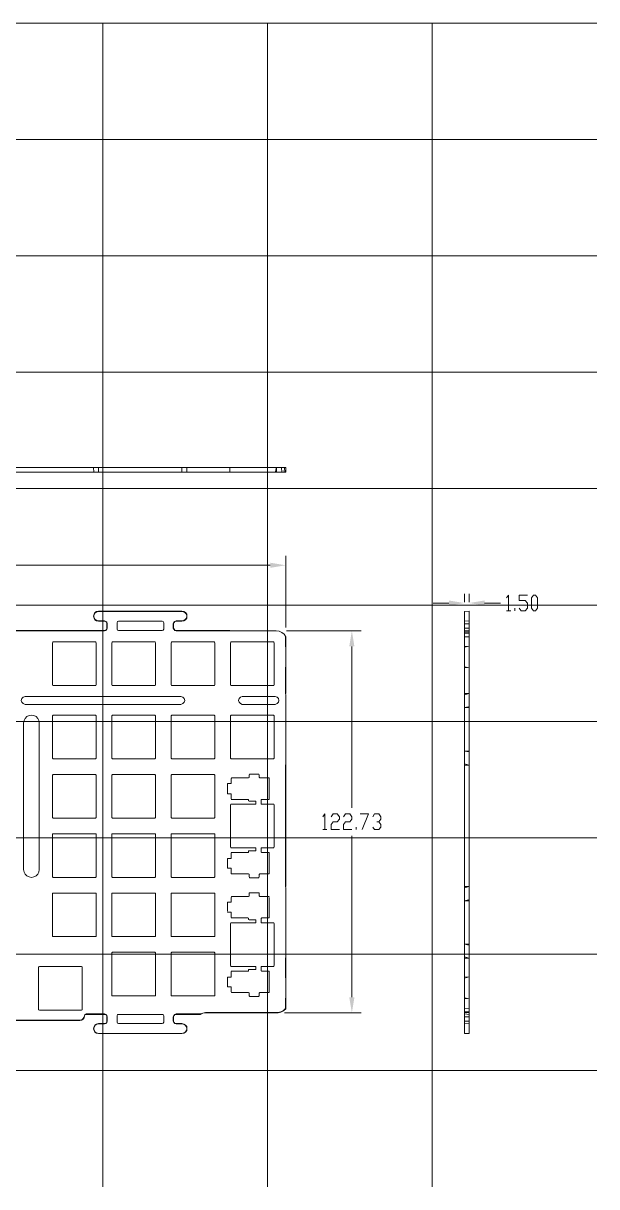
# Model space of a CAD drawing. Header units: millimetres. Extents: x 0 to 297, y 0 to 210.
# Drawn here: x 193.5 to 297, y 0 to 210 of the extents above; entities that cross this region are included whole.
import ezdxf

# ---------------------------------------------------------------- set-up
doc = ezdxf.new("R2010")
doc.units = ezdxf.units.MM
doc.layers.add('C00-00-00', color=7, linetype='Continuous')
doc.layers.add('C00-00-FF', color=5, linetype='Continuous', true_color=0x0000ff)
doc.layers.add('CBF-BF-BF', color=7, linetype='Continuous', true_color=0xbfbfbf)

msp = doc.modelspace()

# ---------------------------------------------------------------- hatches: boundary and pattern name
at = {"layer": 'C00-00-FF'}
h = msp.add_hatch(color=256, dxfattribs=at)
h.dxf.hatch_style = 2
h.paths.add_polyline_path([(240.876667, 112.167811), (238.082667, 112.633478), (238.082667, 111.702144)])
h = msp.add_hatch(color=256, dxfattribs=at)
h.dxf.hatch_style = 2
h.paths.add_polyline_path([(273.134667, 105.352144), (270.340667, 105.817811), (270.340667, 104.886478)])
h = msp.add_hatch(color=256, dxfattribs=at)
h.dxf.hatch_style = 2
h.paths.add_polyline_path([(273.981333, 105.352144), (276.775333, 104.886478), (276.775333, 105.817811)])
h = msp.add_hatch(color=256, dxfattribs=at)
h.dxf.hatch_style = 2
h.paths.add_polyline_path([(252.814667, 100.356811), (252.349, 97.520478), (253.280333, 97.520478)])
h = msp.add_hatch(color=256, dxfattribs=at)
h.dxf.hatch_style = 2
h.paths.add_polyline_path([(252.814667, 31.395811), (253.280333, 34.189811), (252.349, 34.189811)])

# ---------------------------------------------------------------- linework, layer by layer
at = {"layer": 'C00-00-00', "lineweight": 0}
for points in [[(239.141, 129.609144), (239.014, 129.016478), (238.971667, 128.974144)], [(207.094667, 103.870478), (206.756, 103.828144), (206.459667, 103.616478), (206.290333, 103.320144), (206.205667, 102.981478), (206.290333, 102.642811), (206.459667, 102.346478), (206.756, 102.134811), (207.094667, 102.092478)], [(207.094667, 103.828144), (206.798333, 103.785811), (206.502, 103.574144), (206.332667, 103.320144), (206.248, 102.981478), (206.332667, 102.642811), (206.502, 102.388811), (206.798333, 102.177144), (207.094667, 102.134811)], [(222.165333, 102.092478), (222.504, 102.134811), (222.800333, 102.346478), (223.012, 102.642811), (223.054333, 102.981478), (223.012, 103.320144), (222.800333, 103.616478), (222.504, 103.828144), (222.165333, 103.870478)], [(222.165333, 102.134811), (222.504, 102.177144), (222.758, 102.388811), (222.969667, 102.642811), (223.012, 102.981478), (222.969667, 103.320144), (222.758, 103.574144), (222.504, 103.785811), (222.165333, 103.828144)], [(208.661, 101.626811), (208.618667, 101.880811), (208.407, 102.050144), (208.195333, 102.134811)], [(208.618667, 101.626811), (208.576333, 101.838478), (208.407, 102.007811), (208.195333, 102.092478)], [(208.195333, 100.356811), (208.407, 100.399144), (208.618667, 100.610811), (208.661, 100.822478)], [(208.195333, 100.399144), (208.407, 100.441478), (208.576333, 100.610811), (208.618667, 100.822478)], [(210.693, 102.092478), (210.523667, 102.007811), (210.439, 101.796144)], [(218.863333, 101.796144), (218.778667, 102.007811), (218.567, 102.092478)], [(221.107, 102.134811), (220.853, 102.050144), (220.683667, 101.880811), (220.599, 101.626811)], [(220.599, 100.822478), (220.683667, 100.610811), (220.853, 100.399144), (221.107, 100.356811)], [(221.107, 102.092478), (220.895333, 102.007811), (220.726, 101.838478), (220.641333, 101.626811)], [(220.641333, 100.822478), (220.726, 100.610811), (220.895333, 100.441478), (221.107, 100.399144)], [(210.439, 100.653144), (210.523667, 100.483811), (210.693, 100.399144)], [(218.567, 100.399144), (218.778667, 100.483811), (218.863333, 100.653144)], [(240.876667, 99.256144), (240.580333, 99.721811), (240.199333, 100.060478), (239.691333, 100.272144), (239.183333, 100.356811)], [(240.834333, 99.256144), (240.580333, 99.721811), (240.157, 100.060478), (239.691333, 100.272144), (239.183333, 100.356811)], [(198.924333, 98.324811), (198.839667, 98.282478), (198.797333, 98.197811)], [(206.671333, 98.197811), (206.629, 98.282478), (206.586667, 98.324811)], [(209.634667, 98.324811), (209.55, 98.282478), (209.507667, 98.197811)], [(217.381667, 98.197811), (217.339333, 98.282478), (217.297, 98.324811)], [(220.345, 98.324811), (220.260333, 98.282478), (220.218, 98.197811)], [(228.092, 98.197811), (228.049667, 98.282478), (227.965, 98.324811)], [(231.055333, 98.324811), (230.970667, 98.282478), (230.928333, 98.197811)], [(238.802333, 98.197811), (238.76, 98.282478), (238.675333, 98.324811)], [(240.834333, 97.520478), (240.834333, 97.478144), (240.876667, 97.435811), (240.876667, 97.393478)], [(240.876667, 93.837478), (240.876667, 93.795144), (240.834333, 93.752811), (240.834333, 93.710478)], [(198.797333, 90.577811), (198.839667, 90.493144), (198.924333, 90.450811)], [(206.586667, 90.450811), (206.629, 90.493144), (206.671333, 90.577811)], [(209.507667, 90.577811), (209.55, 90.493144), (209.634667, 90.450811)], [(217.297, 90.450811), (217.339333, 90.493144), (217.381667, 90.577811)], [(220.218, 90.577811), (220.260333, 90.493144), (220.345, 90.450811)], [(227.965, 90.450811), (228.049667, 90.493144), (228.092, 90.577811)], [(230.928333, 90.577811), (230.970667, 90.493144), (231.055333, 90.450811)], [(238.675333, 90.450811), (238.76, 90.493144), (238.802333, 90.577811)], [(193.844333, 88.503478), (193.505667, 88.376478), (193.251667, 88.122478), (193.167, 87.783811), (193.251667, 87.445144), (193.505667, 87.191144), (193.844333, 87.064144)], [(221.953667, 87.064144), (222.292333, 87.191144), (222.546333, 87.445144), (222.673333, 87.783811), (222.546333, 88.122478), (222.292333, 88.376478), (221.953667, 88.503478)], [(233.045, 88.503478), (232.706333, 88.376478), (232.452333, 88.122478), (232.367667, 87.783811), (232.452333, 87.445144), (232.706333, 87.191144), (233.045, 87.064144)], [(238.971667, 87.064144), (239.310333, 87.191144), (239.564333, 87.445144), (239.649, 87.783811), (239.564333, 88.122478), (239.310333, 88.376478), (238.971667, 88.503478)], [(240.834333, 89.011478), (240.876667, 88.799811)], [(196.384333, 83.719811), (196.342, 84.143144), (196.130333, 84.524144), (195.834, 84.862811), (195.410667, 85.032144), (194.987333, 85.116811), (194.564, 85.032144), (194.183, 84.862811), (193.844333, 84.524144), (193.675, 84.143144), (193.590333, 83.719811)], [(198.924333, 85.116811), (198.839667, 85.074478), (198.797333, 84.989811)], [(206.671333, 84.989811), (206.629, 85.074478), (206.586667, 85.116811)], [(209.634667, 85.116811), (209.55, 85.074478), (209.507667, 84.989811)], [(217.381667, 84.989811), (217.339333, 85.074478), (217.297, 85.116811)], [(220.345, 85.116811), (220.260333, 85.074478), (220.218, 84.989811)], [(228.092, 84.989811), (228.049667, 85.074478), (227.965, 85.116811)], [(231.055333, 85.116811), (230.970667, 85.074478), (230.928333, 84.989811)], [(238.802333, 84.989811), (238.76, 85.074478), (238.675333, 85.116811)], [(198.797333, 77.369811), (198.839667, 77.285144), (198.924333, 77.242811)], [(206.586667, 77.242811), (206.629, 77.285144), (206.671333, 77.369811)], [(209.507667, 77.369811), (209.55, 77.285144), (209.634667, 77.242811)], [(217.297, 77.242811), (217.339333, 77.285144), (217.381667, 77.369811)], [(220.218, 77.369811), (220.260333, 77.285144), (220.345, 77.242811)], [(227.965, 77.242811), (228.049667, 77.285144), (228.092, 77.369811)], [(230.928333, 77.369811), (230.970667, 77.285144), (231.055333, 77.242811)], [(238.675333, 77.242811), (238.76, 77.285144), (238.802333, 77.369811)], [(240.876667, 76.311478), (240.834333, 76.099811)], [(273.981333, 76.099811), (273.558, 76.226811), (273.134667, 76.311478)], [(198.924333, 74.406478), (198.839667, 74.364144), (198.797333, 74.279478)], [(206.671333, 74.279478), (206.629, 74.364144), (206.586667, 74.406478)], [(209.634667, 74.406478), (209.55, 74.364144), (209.507667, 74.279478)], [(217.381667, 74.279478), (217.339333, 74.364144), (217.297, 74.406478)], [(220.345, 74.406478), (220.260333, 74.364144), (220.218, 74.279478)], [(228.092, 74.279478), (228.049667, 74.364144), (227.965, 74.406478)], [(231.182333, 73.813811), (231.097667, 73.771478), (231.055333, 73.686811)], [(234.188, 73.813811), (234.272667, 73.856144), (234.315, 73.940811)], [(234.399667, 74.491144), (234.357333, 74.448811), (234.315, 74.364144)], [(236.093, 74.364144), (236.050667, 74.448811), (235.966, 74.491144)], [(236.093, 73.940811), (236.135333, 73.856144), (236.22, 73.813811)], [(237.913333, 73.686811), (237.913333, 73.771478), (237.828667, 73.813811)], [(230.462667, 72.755478), (230.378, 72.713144), (230.378, 72.628478)], [(230.970667, 72.755478), (231.055333, 72.755478), (231.055333, 72.840144)], [(230.378, 71.062144), (230.378, 70.977478), (230.462667, 70.935144)], [(231.055333, 70.850478), (231.055333, 70.892811), (230.970667, 70.935144)], [(234.145667, 69.834478), (234.145667, 69.919144), (234.061, 69.919144)], [(234.145667, 69.749811), (234.188, 69.665144), (234.272667, 69.622811)], [(235.500333, 69.495811), (235.500333, 69.580478), (235.415667, 69.622811)], [(236.601, 69.919144), (236.516333, 69.919144), (236.474, 69.834478)], [(237.828667, 69.919144), (237.913333, 69.961478), (237.913333, 70.046144)], [(231.055333, 69.072478), (230.970667, 69.030144), (230.928333, 68.945478)], [(238.802333, 68.945478), (238.76, 69.030144), (238.675333, 69.072478)], [(198.797333, 66.659478), (198.839667, 66.574811), (198.924333, 66.532478)], [(206.586667, 66.532478), (206.629, 66.574811), (206.671333, 66.659478)], [(209.507667, 66.659478), (209.55, 66.574811), (209.634667, 66.532478)], [(217.297, 66.532478), (217.339333, 66.574811), (217.381667, 66.659478)], [(220.218, 66.659478), (220.260333, 66.574811), (220.345, 66.532478)], [(227.965, 66.532478), (228.049667, 66.574811), (228.092, 66.659478)], [(198.924333, 63.696144), (198.839667, 63.696144), (198.797333, 63.611478)], [(206.671333, 63.611478), (206.629, 63.696144), (206.586667, 63.696144)], [(209.634667, 63.696144), (209.55, 63.696144), (209.507667, 63.611478)], [(217.381667, 63.611478), (217.339333, 63.696144), (217.297, 63.696144)], [(220.345, 63.696144), (220.260333, 63.696144), (220.218, 63.611478)], [(228.092, 63.611478), (228.049667, 63.696144), (227.965, 63.696144)], [(230.928333, 61.325478), (230.970667, 61.240811), (231.055333, 61.198478)], [(238.675333, 61.198478), (238.76, 61.240811), (238.802333, 61.325478)], [(230.462667, 59.251144), (230.378, 59.208811), (230.378, 59.166478)], [(230.970667, 59.251144), (231.055333, 59.293478), (231.055333, 59.378144)], [(234.061, 60.309478), (234.145667, 60.351811), (234.145667, 60.436478)], [(234.272667, 60.648144), (234.188, 60.605811), (234.145667, 60.521144)], [(235.415667, 60.648144), (235.500333, 60.648144), (235.500333, 60.732811)], [(236.474, 60.436478), (236.516333, 60.351811), (236.601, 60.309478)], [(237.913333, 60.224811), (237.913333, 60.309478), (237.828667, 60.309478)], [(193.590333, 57.261478), (193.675, 56.795811), (193.844333, 56.414811), (194.183, 56.118478), (194.564, 55.906811), (194.987333, 55.822144), (195.410667, 55.906811), (195.834, 56.118478), (196.130333, 56.414811), (196.342, 56.795811), (196.384333, 57.261478)], [(230.378, 57.557811), (230.378, 57.473144), (230.462667, 57.473144)], [(231.055333, 57.346144), (231.055333, 57.430811), (230.970667, 57.473144)], [(198.797333, 55.949144), (198.839667, 55.864478), (198.924333, 55.822144)], [(206.586667, 55.822144), (206.629, 55.864478), (206.671333, 55.949144)], [(209.507667, 55.949144), (209.55, 55.864478), (209.634667, 55.822144)], [(217.297, 55.822144), (217.339333, 55.864478), (217.381667, 55.949144)], [(220.218, 55.949144), (220.260333, 55.864478), (220.345, 55.822144)], [(227.965, 55.822144), (228.049667, 55.864478), (228.092, 55.949144)], [(231.055333, 56.541811), (231.097667, 56.499478), (231.182333, 56.457144)], [(234.315, 56.330144), (234.272667, 56.414811), (234.188, 56.457144)], [(234.315, 55.906811), (234.357333, 55.822144), (234.399667, 55.779811)], [(235.966, 55.779811), (236.050667, 55.822144), (236.093, 55.906811)], [(236.22, 56.457144), (236.135333, 56.414811), (236.093, 56.330144)], [(237.828667, 56.457144), (237.913333, 56.499478), (237.913333, 56.541811)], [(198.924333, 52.985811), (198.839667, 52.985811), (198.797333, 52.901144)], [(206.671333, 52.901144), (206.629, 52.985811), (206.586667, 52.985811)], [(209.634667, 52.985811), (209.55, 52.985811), (209.507667, 52.901144)], [(217.381667, 52.901144), (217.339333, 52.985811), (217.297, 52.985811)], [(220.345, 52.985811), (220.260333, 52.985811), (220.218, 52.901144)], [(228.092, 52.901144), (228.049667, 52.985811), (227.965, 52.985811)], [(234.188, 52.393144), (234.272667, 52.435478), (234.315, 52.520144)], [(234.399667, 53.070478), (234.357333, 53.028144), (234.315, 52.985811)], [(236.093, 52.985811), (236.050667, 53.028144), (235.966, 53.070478)], [(236.093, 52.520144), (236.135333, 52.435478), (236.22, 52.393144)], [(240.834333, 54.171144), (240.876667, 53.959478)], [(230.462667, 51.334811), (230.378, 51.292478), (230.378, 51.207811)], [(230.970667, 51.334811), (231.055333, 51.377144), (231.055333, 51.461811)], [(231.182333, 52.393144), (231.097667, 52.350811), (231.055333, 52.308478)], [(237.913333, 52.308478), (237.913333, 52.350811), (237.828667, 52.393144)], [(230.378, 49.641478), (230.378, 49.556811), (230.462667, 49.556811)], [(231.055333, 49.429811), (231.055333, 49.514478), (230.970667, 49.556811)], [(234.145667, 48.413811), (234.145667, 48.498478), (234.061, 48.540811)], [(234.145667, 48.329144), (234.188, 48.244478), (234.272667, 48.202144)], [(236.601, 48.540811), (236.516333, 48.498478), (236.474, 48.413811)], [(237.828667, 48.540811), (237.913333, 48.540811), (237.913333, 48.625478)], [(231.055333, 47.651811), (230.970667, 47.609478), (230.928333, 47.524811)], [(235.500333, 48.117478), (235.500333, 48.202144), (235.415667, 48.202144)], [(238.802333, 47.524811), (238.76, 47.609478), (238.675333, 47.651811)], [(198.797333, 45.238811), (198.839667, 45.154144), (198.924333, 45.154144)], [(206.586667, 45.154144), (206.629, 45.154144), (206.671333, 45.238811)], [(209.507667, 45.238811), (209.55, 45.154144), (209.634667, 45.154144)], [(217.297, 45.154144), (217.339333, 45.154144), (217.381667, 45.238811)], [(220.218, 45.238811), (220.260333, 45.154144), (220.345, 45.154144)], [(227.965, 45.154144), (228.049667, 45.154144), (228.092, 45.238811)], [(209.634667, 42.317811), (209.55, 42.275478), (209.507667, 42.190811)], [(217.381667, 42.190811), (217.339333, 42.275478), (217.297, 42.317811)], [(220.345, 42.317811), (220.260333, 42.275478), (220.218, 42.190811)], [(228.092, 42.190811), (228.049667, 42.275478), (227.965, 42.317811)], [(230.928333, 39.904811), (230.970667, 39.820144), (231.055333, 39.777811)], [(238.675333, 39.777811), (238.76, 39.820144), (238.802333, 39.904811)], [(240.876667, 41.471144), (240.834333, 41.259478)], [(273.981333, 41.259478), (273.558, 41.386478), (273.134667, 41.471144)], [(196.426667, 39.735478), (196.342, 39.693144), (196.299667, 39.608478)], [(204.173667, 39.608478), (204.131333, 39.693144), (204.046667, 39.735478)], [(230.462667, 37.830478), (230.378, 37.830478), (230.378, 37.745811)], [(230.970667, 37.830478), (231.055333, 37.872811), (231.055333, 37.957478)], [(234.061, 38.931144), (234.145667, 38.931144), (234.145667, 39.015811)], [(234.272667, 39.227478), (234.188, 39.185144), (234.145667, 39.100478)], [(235.415667, 39.227478), (235.500333, 39.269811), (235.500333, 39.354478)], [(236.474, 39.015811), (236.516333, 38.931144), (236.601, 38.931144)], [(237.913333, 38.804144), (237.913333, 38.888811), (237.828667, 38.931144)], [(240.834333, 37.830478), (240.834333, 37.745811), (240.876667, 37.703478), (240.876667, 37.661144)], [(230.378, 36.179478), (230.378, 36.094811), (230.462667, 36.052478)], [(231.055333, 35.925478), (231.055333, 36.010144), (230.970667, 36.052478)], [(209.507667, 34.528478), (209.55, 34.486144), (209.634667, 34.443811)], [(217.297, 34.443811), (217.339333, 34.486144), (217.381667, 34.528478)], [(220.218, 34.528478), (220.260333, 34.486144), (220.345, 34.443811)], [(227.965, 34.443811), (228.049667, 34.486144), (228.092, 34.528478)], [(231.055333, 35.163478), (231.097667, 35.078811), (231.182333, 35.036478)], [(234.315, 34.909478), (234.272667, 34.994144), (234.188, 35.036478)], [(234.315, 34.486144), (234.357333, 34.401478), (234.399667, 34.359144)], [(235.966, 34.359144), (236.050667, 34.401478), (236.093, 34.486144)], [(236.22, 35.036478), (236.135333, 34.994144), (236.093, 34.909478)], [(237.828667, 35.036478), (237.913333, 35.078811), (237.913333, 35.163478)], [(240.876667, 34.105144), (240.876667, 34.062811), (240.834333, 34.020478), (240.834333, 33.978144)], [(196.299667, 31.946144), (196.342, 31.903811), (196.426667, 31.861478)], [(204.046667, 31.861478), (204.131333, 31.903811), (204.173667, 31.946144)], [(238.971667, 31.438144), (239.479667, 31.438144), (239.987667, 31.565144), (240.453333, 31.819144), (240.834333, 32.157811)], [(238.971667, 31.395811), (239.522, 31.395811), (240.03, 31.522811), (240.495667, 31.776811), (240.876667, 32.115478)], [(203.708, 30.041144), (204.004333, 30.083478), (204.258333, 30.295144), (204.47, 30.549144), (204.554667, 30.845478)], [(203.750333, 29.998811), (204.046667, 30.041144), (204.343, 30.252811), (204.512333, 30.506811), (204.597, 30.845478)], [(204.597, 30.845478), (204.512333, 30.506811), (204.343, 30.252811), (204.046667, 30.041144), (203.750333, 29.998811)], [(204.851, 31.184144), (204.639333, 31.057144), (204.554667, 30.845478)], [(204.851, 31.099478), (204.681667, 31.057144), (204.597, 30.845478)], [(207.094667, 29.448478), (206.756, 29.363811), (206.459667, 29.152144), (206.290333, 28.898144), (206.205667, 28.517144), (206.290333, 28.178478), (206.459667, 27.882144), (206.756, 27.712811), (207.094667, 27.628144)], [(207.094667, 29.406144), (206.798333, 29.321478), (206.502, 29.152144), (206.332667, 28.855811), (206.248, 28.517144), (206.332667, 28.220811), (206.502, 27.924478), (206.798333, 27.755144), (207.094667, 27.670478)], [(208.661, 30.676144), (208.618667, 30.930144), (208.407, 31.099478), (208.195333, 31.184144)], [(208.618667, 30.676144), (208.576333, 30.887811), (208.407, 31.057144), (208.195333, 31.099478)], [(208.195333, 29.406144), (208.407, 29.448478), (208.618667, 29.617811), (208.661, 29.871811)], [(208.195333, 29.448478), (208.407, 29.490811), (208.576333, 29.660144), (208.618667, 29.871811)], [(210.693, 31.099478), (210.523667, 31.057144), (210.439, 30.845478)], [(210.439, 29.702478), (210.523667, 29.533144), (210.693, 29.448478)], [(218.863333, 30.845478), (218.778667, 31.057144), (218.567, 31.099478)], [(218.567, 29.448478), (218.778667, 29.533144), (218.863333, 29.702478)], [(221.107, 31.184144), (220.853, 31.099478), (220.683667, 30.930144), (220.599, 30.676144)], [(220.599, 29.871811), (220.683667, 29.617811), (220.853, 29.448478), (221.107, 29.406144)], [(221.107, 31.099478), (220.895333, 31.057144), (220.726, 30.887811), (220.641333, 30.676144)], [(220.641333, 29.871811), (220.726, 29.660144), (220.895333, 29.490811), (221.107, 29.448478)], [(222.165333, 27.628144), (222.504, 27.712811), (222.800333, 27.882144), (223.012, 28.178478), (223.054333, 28.517144), (223.012, 28.898144), (222.800333, 29.152144), (222.504, 29.363811), (222.165333, 29.448478)], [(222.165333, 27.670478), (222.504, 27.755144), (222.758, 27.924478), (222.969667, 28.220811), (223.012, 28.517144), (222.969667, 28.855811), (222.758, 29.152144), (222.504, 29.321478), (222.165333, 29.406144)], [(226.398667, 31.438144), (225.933, 31.353478), (225.509667, 31.184144)], [(226.398667, 31.395811), (225.933, 31.311144), (225.509667, 31.099478)]]:
    msp.add_lwpolyline(points, dxfattribs=at)
for points in [[(31.030333, 129.820811), (31.030333, 129.820811), (240.876667, 129.820811), (240.876667, 129.820811)], [(31.030333, 128.974144), (31.030333, 128.974144), (240.876667, 128.974144), (240.876667, 128.974144)], [(206.248, 128.974144), (206.248, 128.974144), (206.205667, 129.820811), (206.205667, 129.820811)], [(207.094667, 129.820811), (207.094667, 129.820811), (207.094667, 128.974144), (207.094667, 128.974144)], [(222.165333, 128.974144), (222.165333, 128.974144), (222.165333, 129.820811), (222.165333, 129.820811)], [(223.012, 128.974144), (223.012, 128.974144), (223.054333, 129.820811), (223.054333, 129.820811)], [(230.801333, 129.820811), (230.801333, 129.820811), (230.801333, 128.974144), (230.801333, 128.974144)], [(239.141, 129.609144), (239.141, 129.609144), (239.183333, 129.820811), (239.183333, 129.820811)], [(239.225667, 129.820811), (239.225667, 129.820811), (239.225667, 128.974144), (239.225667, 128.974144)], [(240.114667, 129.820811), (240.114667, 129.820811), (240.157, 128.974144), (240.157, 128.974144)], [(240.665, 129.820811), (240.665, 129.820811), (240.622667, 128.974144), (240.622667, 128.974144)], [(240.876667, 129.820811), (240.876667, 129.820811), (240.834333, 128.974144), (240.834333, 128.974144)], [(240.876667, 129.820811), (240.876667, 129.820811), (240.876667, 128.974144), (240.876667, 128.974144)], [(222.165333, 103.870478), (222.165333, 103.870478), (207.094667, 103.870478), (207.094667, 103.870478)], [(207.094667, 103.870478), (207.094667, 103.870478), (207.094667, 103.828144), (207.094667, 103.828144)], [(222.165333, 103.828144), (222.165333, 103.828144), (207.094667, 103.828144), (207.094667, 103.828144)], [(222.165333, 103.828144), (222.165333, 103.828144), (222.165333, 103.870478), (222.165333, 103.870478)], [(273.134667, 103.828144), (273.134667, 103.828144), (273.981333, 103.870478), (273.981333, 103.870478)], [(273.134667, 27.670478), (273.134667, 27.670478), (273.134667, 103.828144), (273.134667, 103.828144)], [(273.981333, 27.628144), (273.981333, 27.628144), (273.981333, 103.870478), (273.981333, 103.870478)], [(207.094667, 102.134811), (207.094667, 102.134811), (208.195333, 102.134811), (208.195333, 102.134811)], [(207.094667, 102.134811), (207.094667, 102.134811), (207.094667, 102.092478), (207.094667, 102.092478)], [(207.094667, 102.092478), (207.094667, 102.092478), (208.195333, 102.092478), (208.195333, 102.092478)], [(208.195333, 102.092478), (208.195333, 102.092478), (208.195333, 102.134811), (208.195333, 102.134811)], [(208.661, 101.626811), (208.661, 101.626811), (208.618667, 101.626811), (208.618667, 101.626811)], [(208.618667, 101.626811), (208.618667, 101.626811), (208.618667, 100.822478), (208.618667, 100.822478)], [(208.618667, 100.822478), (208.618667, 100.822478), (208.661, 100.822478), (208.661, 100.822478)], [(208.661, 101.626811), (208.661, 101.626811), (208.661, 100.822478), (208.661, 100.822478)], [(210.439, 100.653144), (210.439, 100.653144), (210.439, 101.796144), (210.439, 101.796144)], [(210.693, 102.092478), (210.693, 102.092478), (218.567, 102.092478), (218.567, 102.092478)], [(218.863333, 101.796144), (218.863333, 101.796144), (218.863333, 100.653144), (218.863333, 100.653144)], [(220.641333, 101.626811), (220.641333, 101.626811), (220.599, 101.626811), (220.599, 101.626811)], [(220.599, 100.822478), (220.599, 100.822478), (220.599, 101.626811), (220.599, 101.626811)], [(220.599, 100.822478), (220.599, 100.822478), (220.641333, 100.822478), (220.641333, 100.822478)], [(220.641333, 100.822478), (220.641333, 100.822478), (220.641333, 101.626811), (220.641333, 101.626811)], [(221.107, 102.134811), (221.107, 102.134811), (222.165333, 102.134811), (222.165333, 102.134811)], [(221.107, 102.134811), (221.107, 102.134811), (221.107, 102.092478), (221.107, 102.092478)], [(221.107, 102.092478), (221.107, 102.092478), (222.165333, 102.092478), (222.165333, 102.092478)], [(222.165333, 102.092478), (222.165333, 102.092478), (222.165333, 102.134811), (222.165333, 102.134811)], [(273.981333, 102.092478), (273.981333, 102.092478), (273.134667, 102.134811), (273.134667, 102.134811)], [(273.981333, 101.626811), (273.981333, 101.626811), (273.134667, 101.626811), (273.134667, 101.626811)], [(273.134667, 100.822478), (273.134667, 100.822478), (273.981333, 100.822478), (273.981333, 100.822478)], [(208.195333, 100.399144), (208.195333, 100.399144), (173.905333, 100.399144), (173.905333, 100.399144)], [(208.195333, 100.356811), (208.195333, 100.356811), (173.947667, 100.356811), (173.947667, 100.356811)], [(208.195333, 100.356811), (208.195333, 100.356811), (208.195333, 100.399144), (208.195333, 100.399144)], [(218.567, 100.399144), (218.567, 100.399144), (210.693, 100.399144), (210.693, 100.399144)], [(230.801333, 100.399144), (230.801333, 100.399144), (221.107, 100.399144), (221.107, 100.399144)], [(221.107, 100.399144), (221.107, 100.399144), (221.107, 100.356811), (221.107, 100.356811)], [(239.183333, 100.356811), (239.183333, 100.356811), (221.107, 100.356811), (221.107, 100.356811)], [(230.801333, 100.399144), (230.801333, 100.399144), (230.801333, 100.356811), (230.801333, 100.356811)], [(240.876667, 99.256144), (240.876667, 99.256144), (240.834333, 99.256144), (240.834333, 99.256144)], [(240.834333, 97.520478), (240.834333, 97.520478), (240.834333, 99.256144), (240.834333, 99.256144)], [(240.876667, 89.011478), (240.876667, 89.011478), (240.876667, 99.256144), (240.876667, 99.256144)], [(273.981333, 100.399144), (273.981333, 100.399144), (273.134667, 100.356811), (273.134667, 100.356811)], [(273.981333, 100.356811), (273.981333, 100.356811), (273.134667, 100.356811), (273.134667, 100.356811)], [(273.981333, 100.314478), (273.981333, 100.314478), (273.134667, 100.272144), (273.134667, 100.272144)], [(273.134667, 100.102811), (273.134667, 100.102811), (273.981333, 100.145144), (273.981333, 100.145144)], [(273.981333, 99.933478), (273.981333, 99.933478), (273.134667, 99.891144), (273.134667, 99.891144)], [(273.981333, 99.256144), (273.981333, 99.256144), (273.134667, 99.256144), (273.134667, 99.256144)], [(198.797333, 90.577811), (198.797333, 90.577811), (198.797333, 98.197811), (198.797333, 98.197811)], [(198.924333, 98.324811), (198.924333, 98.324811), (206.586667, 98.324811), (206.586667, 98.324811)], [(206.671333, 98.197811), (206.671333, 98.197811), (206.671333, 90.577811), (206.671333, 90.577811)], [(209.507667, 90.577811), (209.507667, 90.577811), (209.507667, 98.197811), (209.507667, 98.197811)], [(209.634667, 98.324811), (209.634667, 98.324811), (217.297, 98.324811), (217.297, 98.324811)], [(217.381667, 98.197811), (217.381667, 98.197811), (217.381667, 90.577811), (217.381667, 90.577811)], [(220.218, 90.577811), (220.218, 90.577811), (220.218, 98.197811), (220.218, 98.197811)], [(220.345, 98.324811), (220.345, 98.324811), (227.965, 98.324811), (227.965, 98.324811)], [(228.092, 98.197811), (228.092, 98.197811), (228.092, 90.577811), (228.092, 90.577811)], [(230.928333, 90.577811), (230.928333, 90.577811), (230.928333, 98.197811), (230.928333, 98.197811)], [(231.055333, 98.324811), (231.055333, 98.324811), (238.675333, 98.324811), (238.675333, 98.324811)], [(238.802333, 98.197811), (238.802333, 98.197811), (238.802333, 90.577811), (238.802333, 90.577811)], [(240.834333, 97.520478), (240.834333, 97.520478), (240.876667, 97.562811), (240.876667, 97.562811)], [(273.134667, 97.520478), (273.134667, 97.520478), (273.981333, 97.562811), (273.981333, 97.562811)], [(273.981333, 97.562811), (273.981333, 97.562811), (273.134667, 97.393478), (273.134667, 97.393478)], [(240.876667, 93.668144), (240.876667, 93.668144), (240.834333, 93.710478), (240.834333, 93.710478)], [(240.834333, 89.011478), (240.834333, 89.011478), (240.834333, 93.710478), (240.834333, 93.710478)], [(273.981333, 93.668144), (273.981333, 93.668144), (273.134667, 93.837478), (273.134667, 93.837478)], [(273.981333, 93.668144), (273.981333, 93.668144), (273.134667, 93.710478), (273.134667, 93.710478)], [(206.586667, 90.450811), (206.586667, 90.450811), (198.924333, 90.450811), (198.924333, 90.450811)], [(217.297, 90.450811), (217.297, 90.450811), (209.634667, 90.450811), (209.634667, 90.450811)], [(227.965, 90.450811), (227.965, 90.450811), (220.345, 90.450811), (220.345, 90.450811)], [(238.675333, 90.450811), (238.675333, 90.450811), (231.055333, 90.450811), (231.055333, 90.450811)], [(193.844333, 88.503478), (193.844333, 88.503478), (221.953667, 88.503478), (221.953667, 88.503478)], [(233.045, 88.503478), (233.045, 88.503478), (238.971667, 88.503478), (238.971667, 88.503478)], [(240.834333, 89.011478), (240.834333, 89.011478), (240.876667, 89.011478), (240.876667, 89.011478)], [(240.876667, 54.171144), (240.876667, 54.171144), (240.876667, 88.799811), (240.876667, 88.799811)], [(273.134667, 89.011478), (273.134667, 89.011478), (273.981333, 89.011478), (273.981333, 89.011478)], [(273.134667, 88.799811), (273.134667, 88.799811), (273.346333, 88.842144), (273.346333, 88.842144)], [(273.346333, 88.842144), (273.346333, 88.842144), (273.981333, 89.011478), (273.981333, 89.011478)], [(221.953667, 87.064144), (221.953667, 87.064144), (193.844333, 87.064144), (193.844333, 87.064144)], [(238.971667, 87.064144), (238.971667, 87.064144), (233.045, 87.064144), (233.045, 87.064144)], [(273.854333, 86.640811), (273.854333, 86.640811), (273.134667, 86.471478), (273.134667, 86.471478)], [(273.981333, 86.471478), (273.981333, 86.471478), (273.134667, 86.471478), (273.134667, 86.471478)], [(273.981333, 86.640811), (273.981333, 86.640811), (273.854333, 86.640811), (273.854333, 86.640811)], [(198.797333, 77.369811), (198.797333, 77.369811), (198.797333, 84.989811), (198.797333, 84.989811)], [(198.924333, 85.116811), (198.924333, 85.116811), (206.586667, 85.116811), (206.586667, 85.116811)], [(206.671333, 84.989811), (206.671333, 84.989811), (206.671333, 77.369811), (206.671333, 77.369811)], [(209.507667, 77.369811), (209.507667, 77.369811), (209.507667, 84.989811), (209.507667, 84.989811)], [(209.634667, 85.116811), (209.634667, 85.116811), (217.297, 85.116811), (217.297, 85.116811)], [(217.381667, 84.989811), (217.381667, 84.989811), (217.381667, 77.369811), (217.381667, 77.369811)], [(220.218, 77.369811), (220.218, 77.369811), (220.218, 84.989811), (220.218, 84.989811)], [(220.345, 85.116811), (220.345, 85.116811), (227.965, 85.116811), (227.965, 85.116811)], [(228.092, 84.989811), (228.092, 84.989811), (228.092, 77.369811), (228.092, 77.369811)], [(230.928333, 77.369811), (230.928333, 77.369811), (230.928333, 84.989811), (230.928333, 84.989811)], [(231.055333, 85.116811), (231.055333, 85.116811), (238.675333, 85.116811), (238.675333, 85.116811)], [(238.802333, 84.989811), (238.802333, 84.989811), (238.802333, 77.369811), (238.802333, 77.369811)], [(193.590333, 57.261478), (193.590333, 57.261478), (193.590333, 83.719811), (193.590333, 83.719811)], [(196.384333, 83.719811), (196.384333, 83.719811), (196.384333, 57.261478), (196.384333, 57.261478)], [(273.134667, 78.597478), (273.134667, 78.597478), (273.981333, 78.597478), (273.981333, 78.597478)], [(273.134667, 78.597478), (273.134667, 78.597478), (273.981333, 78.470478), (273.981333, 78.470478)], [(206.586667, 77.242811), (206.586667, 77.242811), (198.924333, 77.242811), (198.924333, 77.242811)], [(217.297, 77.242811), (217.297, 77.242811), (209.634667, 77.242811), (209.634667, 77.242811)], [(227.965, 77.242811), (227.965, 77.242811), (220.345, 77.242811), (220.345, 77.242811)], [(238.675333, 77.242811), (238.675333, 77.242811), (231.055333, 77.242811), (231.055333, 77.242811)], [(240.876667, 76.099811), (240.876667, 76.099811), (240.834333, 76.099811), (240.834333, 76.099811)], [(240.834333, 54.171144), (240.834333, 54.171144), (240.834333, 76.099811), (240.834333, 76.099811)], [(273.981333, 76.099811), (273.981333, 76.099811), (273.134667, 76.099811), (273.134667, 76.099811)], [(198.797333, 66.659478), (198.797333, 66.659478), (198.797333, 74.279478), (198.797333, 74.279478)], [(198.924333, 74.406478), (198.924333, 74.406478), (206.586667, 74.406478), (206.586667, 74.406478)], [(206.671333, 74.279478), (206.671333, 74.279478), (206.671333, 66.659478), (206.671333, 66.659478)], [(209.507667, 66.659478), (209.507667, 66.659478), (209.507667, 74.279478), (209.507667, 74.279478)], [(209.634667, 74.406478), (209.634667, 74.406478), (217.297, 74.406478), (217.297, 74.406478)], [(217.381667, 74.279478), (217.381667, 74.279478), (217.381667, 66.659478), (217.381667, 66.659478)], [(220.218, 66.659478), (220.218, 66.659478), (220.218, 74.279478), (220.218, 74.279478)], [(220.345, 74.406478), (220.345, 74.406478), (227.965, 74.406478), (227.965, 74.406478)], [(228.092, 74.279478), (228.092, 74.279478), (228.092, 66.659478), (228.092, 66.659478)], [(231.055333, 72.840144), (231.055333, 72.840144), (231.055333, 73.644478), (231.055333, 73.644478)], [(231.182333, 73.813811), (231.182333, 73.813811), (234.188, 73.813811), (234.188, 73.813811)], [(234.315, 73.940811), (234.315, 73.940811), (234.315, 74.364144), (234.315, 74.364144)], [(234.399667, 74.491144), (234.399667, 74.491144), (235.966, 74.491144), (235.966, 74.491144)], [(236.093, 74.364144), (236.093, 74.364144), (236.093, 73.940811), (236.093, 73.940811)], [(236.22, 73.813811), (236.22, 73.813811), (237.828667, 73.813811), (237.828667, 73.813811)], [(237.913333, 73.644478), (237.913333, 73.644478), (237.913333, 70.088478), (237.913333, 70.088478)], [(230.378, 71.104478), (230.378, 71.104478), (230.378, 72.628478), (230.378, 72.628478)], [(230.462667, 72.755478), (230.462667, 72.755478), (230.970667, 72.755478), (230.970667, 72.755478)], [(230.970667, 70.935144), (230.970667, 70.935144), (230.462667, 70.935144), (230.462667, 70.935144)], [(231.055333, 70.003811), (231.055333, 70.003811), (231.055333, 70.892811), (231.055333, 70.892811)], [(231.055333, 69.919144), (231.055333, 69.919144), (234.061, 69.919144), (234.061, 69.919144)], [(234.145667, 69.749811), (234.145667, 69.749811), (234.145667, 69.876811), (234.145667, 69.876811)], [(235.415667, 69.622811), (235.415667, 69.622811), (234.272667, 69.622811), (234.272667, 69.622811)], [(235.500333, 69.072478), (235.500333, 69.072478), (235.500333, 69.495811), (235.500333, 69.495811)], [(236.474, 69.876811), (236.474, 69.876811), (236.474, 69.072478), (236.474, 69.072478)], [(237.828667, 69.919144), (237.828667, 69.919144), (236.601, 69.919144), (236.601, 69.919144)], [(230.928333, 61.325478), (230.928333, 61.325478), (230.928333, 68.945478), (230.928333, 68.945478)], [(231.055333, 69.072478), (231.055333, 69.072478), (235.500333, 69.072478), (235.500333, 69.072478)], [(236.474, 69.072478), (236.474, 69.072478), (238.675333, 69.072478), (238.675333, 69.072478)], [(238.802333, 68.945478), (238.802333, 68.945478), (238.802333, 61.325478), (238.802333, 61.325478)], [(206.586667, 66.532478), (206.586667, 66.532478), (198.924333, 66.532478), (198.924333, 66.532478)], [(217.297, 66.532478), (217.297, 66.532478), (209.634667, 66.532478), (209.634667, 66.532478)], [(227.965, 66.532478), (227.965, 66.532478), (220.345, 66.532478), (220.345, 66.532478)], [(198.797333, 55.949144), (198.797333, 55.949144), (198.797333, 63.611478), (198.797333, 63.611478)], [(198.924333, 63.696144), (198.924333, 63.696144), (206.586667, 63.696144), (206.586667, 63.696144)], [(206.671333, 63.611478), (206.671333, 63.611478), (206.671333, 55.949144), (206.671333, 55.949144)], [(209.507667, 55.949144), (209.507667, 55.949144), (209.507667, 63.611478), (209.507667, 63.611478)], [(209.634667, 63.696144), (209.634667, 63.696144), (217.297, 63.696144), (217.297, 63.696144)], [(217.381667, 63.611478), (217.381667, 63.611478), (217.381667, 55.949144), (217.381667, 55.949144)], [(220.218, 55.949144), (220.218, 55.949144), (220.218, 63.611478), (220.218, 63.611478)], [(220.345, 63.696144), (220.345, 63.696144), (227.965, 63.696144), (227.965, 63.696144)], [(228.092, 63.611478), (228.092, 63.611478), (228.092, 55.949144), (228.092, 55.949144)], [(235.500333, 61.198478), (235.500333, 61.198478), (231.055333, 61.198478), (231.055333, 61.198478)], [(235.500333, 60.732811), (235.500333, 60.732811), (235.500333, 61.198478), (235.500333, 61.198478)], [(238.675333, 61.198478), (238.675333, 61.198478), (236.474, 61.198478), (236.474, 61.198478)], [(236.474, 61.198478), (236.474, 61.198478), (236.474, 60.394144), (236.474, 60.394144)], [(230.378, 57.642478), (230.378, 57.642478), (230.378, 59.166478), (230.378, 59.166478)], [(230.462667, 59.251144), (230.462667, 59.251144), (230.970667, 59.251144), (230.970667, 59.251144)], [(234.061, 60.309478), (234.061, 60.309478), (231.055333, 60.309478), (231.055333, 60.309478)], [(231.055333, 59.378144), (231.055333, 59.378144), (231.055333, 60.267144), (231.055333, 60.267144)], [(234.145667, 60.394144), (234.145667, 60.394144), (234.145667, 60.521144), (234.145667, 60.521144)], [(234.272667, 60.648144), (234.272667, 60.648144), (235.415667, 60.648144), (235.415667, 60.648144)], [(236.601, 60.309478), (236.601, 60.309478), (237.828667, 60.309478), (237.828667, 60.309478)], [(237.913333, 60.140144), (237.913333, 60.140144), (237.913333, 56.626478), (237.913333, 56.626478)], [(230.970667, 57.473144), (230.970667, 57.473144), (230.462667, 57.473144), (230.462667, 57.473144)], [(231.055333, 56.541811), (231.055333, 56.541811), (231.055333, 57.346144), (231.055333, 57.346144)], [(206.586667, 55.822144), (206.586667, 55.822144), (198.924333, 55.822144), (198.924333, 55.822144)], [(217.297, 55.822144), (217.297, 55.822144), (209.634667, 55.822144), (209.634667, 55.822144)], [(227.965, 55.822144), (227.965, 55.822144), (220.345, 55.822144), (220.345, 55.822144)], [(234.188, 56.457144), (234.188, 56.457144), (231.182333, 56.457144), (231.182333, 56.457144)], [(234.315, 55.906811), (234.315, 55.906811), (234.315, 56.330144), (234.315, 56.330144)], [(235.966, 55.779811), (235.966, 55.779811), (234.399667, 55.779811), (234.399667, 55.779811)], [(236.093, 56.330144), (236.093, 56.330144), (236.093, 55.906811), (236.093, 55.906811)], [(237.828667, 56.457144), (237.828667, 56.457144), (236.22, 56.457144), (236.22, 56.457144)], [(198.797333, 45.238811), (198.797333, 45.238811), (198.797333, 52.901144), (198.797333, 52.901144)], [(198.924333, 52.985811), (198.924333, 52.985811), (206.586667, 52.985811), (206.586667, 52.985811)], [(206.671333, 52.901144), (206.671333, 52.901144), (206.671333, 45.238811), (206.671333, 45.238811)], [(209.507667, 45.238811), (209.507667, 45.238811), (209.507667, 52.901144), (209.507667, 52.901144)], [(209.634667, 52.985811), (209.634667, 52.985811), (217.297, 52.985811), (217.297, 52.985811)], [(217.381667, 52.901144), (217.381667, 52.901144), (217.381667, 45.238811), (217.381667, 45.238811)], [(220.218, 45.238811), (220.218, 45.238811), (220.218, 52.901144), (220.218, 52.901144)], [(220.345, 52.985811), (220.345, 52.985811), (227.965, 52.985811), (227.965, 52.985811)], [(228.092, 52.901144), (228.092, 52.901144), (228.092, 45.238811), (228.092, 45.238811)], [(234.315, 52.520144), (234.315, 52.520144), (234.315, 52.985811), (234.315, 52.985811)], [(234.399667, 53.070478), (234.399667, 53.070478), (235.966, 53.070478), (235.966, 53.070478)], [(236.093, 52.985811), (236.093, 52.985811), (236.093, 52.520144), (236.093, 52.520144)], [(240.834333, 54.171144), (240.834333, 54.171144), (240.876667, 54.171144), (240.876667, 54.171144)], [(240.876667, 32.115478), (240.876667, 32.115478), (240.876667, 53.959478), (240.876667, 53.959478)], [(273.134667, 54.171144), (273.134667, 54.171144), (273.981333, 54.171144), (273.981333, 54.171144)], [(273.134667, 53.959478), (273.134667, 53.959478), (273.346333, 54.001811), (273.346333, 54.001811)], [(273.346333, 54.001811), (273.346333, 54.001811), (273.981333, 54.171144), (273.981333, 54.171144)], [(230.378, 49.726144), (230.378, 49.726144), (230.378, 51.207811), (230.378, 51.207811)], [(230.462667, 51.334811), (230.462667, 51.334811), (230.970667, 51.334811), (230.970667, 51.334811)], [(231.055333, 51.461811), (231.055333, 51.461811), (231.055333, 52.223811), (231.055333, 52.223811)], [(231.182333, 52.393144), (231.182333, 52.393144), (234.188, 52.393144), (234.188, 52.393144)], [(236.22, 52.393144), (236.22, 52.393144), (237.828667, 52.393144), (237.828667, 52.393144)], [(237.913333, 52.223811), (237.913333, 52.223811), (237.913333, 48.710144), (237.913333, 48.710144)], [(273.854333, 51.800478), (273.854333, 51.800478), (273.134667, 51.631144), (273.134667, 51.631144)], [(273.981333, 51.631144), (273.981333, 51.631144), (273.134667, 51.631144), (273.134667, 51.631144)], [(273.981333, 51.800478), (273.981333, 51.800478), (273.854333, 51.800478), (273.854333, 51.800478)], [(230.970667, 49.556811), (230.970667, 49.556811), (230.462667, 49.556811), (230.462667, 49.556811)], [(231.055333, 48.583144), (231.055333, 48.583144), (231.055333, 49.472144), (231.055333, 49.472144)], [(231.055333, 48.540811), (231.055333, 48.540811), (234.061, 48.540811), (234.061, 48.540811)], [(234.145667, 48.329144), (234.145667, 48.329144), (234.145667, 48.456144), (234.145667, 48.456144)], [(236.474, 48.456144), (236.474, 48.456144), (236.474, 47.651811), (236.474, 47.651811)], [(237.828667, 48.540811), (237.828667, 48.540811), (236.601, 48.540811), (236.601, 48.540811)], [(230.928333, 39.904811), (230.928333, 39.904811), (230.928333, 47.524811), (230.928333, 47.524811)], [(231.055333, 47.651811), (231.055333, 47.651811), (235.500333, 47.651811), (235.500333, 47.651811)], [(235.415667, 48.202144), (235.415667, 48.202144), (234.272667, 48.202144), (234.272667, 48.202144)], [(235.500333, 47.651811), (235.500333, 47.651811), (235.500333, 48.117478), (235.500333, 48.117478)], [(236.474, 47.651811), (236.474, 47.651811), (238.675333, 47.651811), (238.675333, 47.651811)], [(238.802333, 47.524811), (238.802333, 47.524811), (238.802333, 39.904811), (238.802333, 39.904811)], [(206.586667, 45.154144), (206.586667, 45.154144), (198.924333, 45.154144), (198.924333, 45.154144)], [(217.297, 45.154144), (217.297, 45.154144), (209.634667, 45.154144), (209.634667, 45.154144)], [(227.965, 45.154144), (227.965, 45.154144), (220.345, 45.154144), (220.345, 45.154144)], [(209.507667, 34.528478), (209.507667, 34.528478), (209.507667, 42.190811), (209.507667, 42.190811)], [(209.634667, 42.317811), (209.634667, 42.317811), (217.297, 42.317811), (217.297, 42.317811)], [(217.381667, 42.190811), (217.381667, 42.190811), (217.381667, 34.528478), (217.381667, 34.528478)], [(220.218, 34.528478), (220.218, 34.528478), (220.218, 42.190811), (220.218, 42.190811)], [(220.345, 42.317811), (220.345, 42.317811), (227.965, 42.317811), (227.965, 42.317811)], [(228.092, 42.190811), (228.092, 42.190811), (228.092, 34.528478), (228.092, 34.528478)], [(273.134667, 43.799478), (273.134667, 43.799478), (273.981333, 43.799478), (273.981333, 43.799478)], [(273.134667, 43.799478), (273.134667, 43.799478), (273.981333, 43.630144), (273.981333, 43.630144)], [(240.876667, 41.259478), (240.876667, 41.259478), (240.834333, 41.259478), (240.834333, 41.259478)], [(240.834333, 37.830478), (240.834333, 37.830478), (240.834333, 41.259478), (240.834333, 41.259478)], [(273.981333, 41.259478), (273.981333, 41.259478), (273.134667, 41.259478), (273.134667, 41.259478)], [(196.299667, 31.946144), (196.299667, 31.946144), (196.299667, 39.608478), (196.299667, 39.608478)], [(196.426667, 39.735478), (196.426667, 39.735478), (204.046667, 39.735478), (204.046667, 39.735478)], [(204.173667, 39.608478), (204.173667, 39.608478), (204.173667, 31.946144), (204.173667, 31.946144)], [(230.462667, 37.830478), (230.462667, 37.830478), (230.970667, 37.830478), (230.970667, 37.830478)], [(235.500333, 39.777811), (235.500333, 39.777811), (231.055333, 39.777811), (231.055333, 39.777811)], [(234.061, 38.931144), (234.061, 38.931144), (231.055333, 38.931144), (231.055333, 38.931144)], [(231.055333, 37.957478), (231.055333, 37.957478), (231.055333, 38.846478), (231.055333, 38.846478)], [(234.145667, 38.973478), (234.145667, 38.973478), (234.145667, 39.100478), (234.145667, 39.100478)], [(234.272667, 39.227478), (234.272667, 39.227478), (235.415667, 39.227478), (235.415667, 39.227478)], [(235.500333, 39.354478), (235.500333, 39.354478), (235.500333, 39.777811), (235.500333, 39.777811)], [(238.675333, 39.777811), (238.675333, 39.777811), (236.474, 39.777811), (236.474, 39.777811)], [(236.474, 39.777811), (236.474, 39.777811), (236.474, 38.973478), (236.474, 38.973478)], [(236.601, 38.931144), (236.601, 38.931144), (237.828667, 38.931144), (237.828667, 38.931144)], [(237.913333, 38.761811), (237.913333, 38.761811), (237.913333, 35.205811), (237.913333, 35.205811)], [(240.834333, 37.830478), (240.834333, 37.830478), (240.876667, 37.872811), (240.876667, 37.872811)], [(273.134667, 37.830478), (273.134667, 37.830478), (273.981333, 37.872811), (273.981333, 37.872811)], [(273.981333, 37.872811), (273.981333, 37.872811), (273.134667, 37.661144), (273.134667, 37.661144)], [(230.378, 36.221811), (230.378, 36.221811), (230.378, 37.745811), (230.378, 37.745811)], [(230.970667, 36.052478), (230.970667, 36.052478), (230.462667, 36.052478), (230.462667, 36.052478)], [(231.055333, 35.163478), (231.055333, 35.163478), (231.055333, 35.925478), (231.055333, 35.925478)], [(217.297, 34.443811), (217.297, 34.443811), (209.634667, 34.443811), (209.634667, 34.443811)], [(227.965, 34.443811), (227.965, 34.443811), (220.345, 34.443811), (220.345, 34.443811)], [(234.188, 35.036478), (234.188, 35.036478), (231.182333, 35.036478), (231.182333, 35.036478)], [(234.315, 34.486144), (234.315, 34.486144), (234.315, 34.909478), (234.315, 34.909478)], [(235.966, 34.359144), (235.966, 34.359144), (234.399667, 34.359144), (234.399667, 34.359144)], [(236.093, 34.909478), (236.093, 34.909478), (236.093, 34.486144), (236.093, 34.486144)], [(237.828667, 35.036478), (237.828667, 35.036478), (236.22, 35.036478), (236.22, 35.036478)], [(240.876667, 33.935811), (240.876667, 33.935811), (240.834333, 33.978144), (240.834333, 33.978144)], [(240.834333, 32.157811), (240.834333, 32.157811), (240.834333, 33.978144), (240.834333, 33.978144)], [(273.981333, 33.935811), (273.981333, 33.935811), (273.134667, 34.105144), (273.134667, 34.105144)], [(273.981333, 33.935811), (273.981333, 33.935811), (273.134667, 33.978144), (273.134667, 33.978144)], [(204.046667, 31.861478), (204.046667, 31.861478), (196.426667, 31.861478), (196.426667, 31.861478)], [(240.876667, 32.115478), (240.876667, 32.115478), (240.834333, 32.157811), (240.834333, 32.157811)], [(273.981333, 32.115478), (273.981333, 32.115478), (273.134667, 32.157811), (273.134667, 32.157811)], [(273.134667, 31.607478), (273.134667, 31.607478), (273.981333, 31.565144), (273.981333, 31.565144)], [(174.286333, 30.041144), (174.286333, 30.041144), (203.708, 30.041144), (203.708, 30.041144)], [(174.286333, 29.998811), (174.286333, 29.998811), (203.750333, 29.998811), (203.750333, 29.998811)], [(204.851, 31.184144), (204.851, 31.184144), (208.195333, 31.184144), (208.195333, 31.184144)], [(204.851, 31.184144), (204.851, 31.184144), (204.851, 31.099478), (204.851, 31.099478)], [(208.195333, 31.099478), (208.195333, 31.099478), (204.851, 31.099478), (204.851, 31.099478)], [(208.195333, 29.448478), (208.195333, 29.448478), (207.094667, 29.448478), (207.094667, 29.448478)], [(207.094667, 29.448478), (207.094667, 29.448478), (207.094667, 29.406144), (207.094667, 29.406144)], [(208.195333, 29.406144), (208.195333, 29.406144), (207.094667, 29.406144), (207.094667, 29.406144)], [(208.195333, 31.099478), (208.195333, 31.099478), (208.195333, 31.184144), (208.195333, 31.184144)], [(208.195333, 29.406144), (208.195333, 29.406144), (208.195333, 29.448478), (208.195333, 29.448478)], [(208.661, 30.676144), (208.661, 30.676144), (208.618667, 30.676144), (208.618667, 30.676144)], [(208.618667, 30.676144), (208.618667, 30.676144), (208.618667, 29.871811), (208.618667, 29.871811)], [(208.618667, 29.871811), (208.618667, 29.871811), (208.661, 29.871811), (208.661, 29.871811)], [(208.661, 30.676144), (208.661, 30.676144), (208.661, 29.871811), (208.661, 29.871811)], [(210.439, 29.702478), (210.439, 29.702478), (210.439, 30.845478), (210.439, 30.845478)], [(210.693, 31.099478), (210.693, 31.099478), (218.567, 31.099478), (218.567, 31.099478)], [(218.567, 29.448478), (218.567, 29.448478), (210.693, 29.448478), (210.693, 29.448478)], [(218.863333, 30.845478), (218.863333, 30.845478), (218.863333, 29.702478), (218.863333, 29.702478)], [(220.641333, 30.676144), (220.641333, 30.676144), (220.599, 30.676144), (220.599, 30.676144)], [(220.599, 29.871811), (220.599, 29.871811), (220.599, 30.676144), (220.599, 30.676144)], [(220.599, 29.871811), (220.599, 29.871811), (220.641333, 29.871811), (220.641333, 29.871811)], [(220.641333, 29.871811), (220.641333, 29.871811), (220.641333, 30.676144), (220.641333, 30.676144)], [(221.107, 31.184144), (221.107, 31.184144), (225.509667, 31.184144), (225.509667, 31.184144)], [(221.107, 31.184144), (221.107, 31.184144), (221.107, 31.099478), (221.107, 31.099478)], [(225.509667, 31.099478), (225.509667, 31.099478), (221.107, 31.099478), (221.107, 31.099478)], [(222.165333, 29.448478), (222.165333, 29.448478), (221.107, 29.448478), (221.107, 29.448478)], [(221.107, 29.448478), (221.107, 29.448478), (221.107, 29.406144), (221.107, 29.406144)], [(222.165333, 29.406144), (222.165333, 29.406144), (221.107, 29.406144), (221.107, 29.406144)], [(222.165333, 29.406144), (222.165333, 29.406144), (222.165333, 29.448478), (222.165333, 29.448478)], [(225.509667, 31.184144), (225.509667, 31.184144), (225.509667, 31.099478), (225.509667, 31.099478)], [(226.398667, 31.438144), (226.398667, 31.438144), (238.971667, 31.438144), (238.971667, 31.438144)], [(226.398667, 31.438144), (226.398667, 31.438144), (226.398667, 31.395811), (226.398667, 31.395811)], [(226.398667, 31.395811), (226.398667, 31.395811), (238.971667, 31.395811), (238.971667, 31.395811)], [(238.971667, 31.395811), (238.971667, 31.395811), (238.971667, 31.438144), (238.971667, 31.438144)], [(273.134667, 31.480478), (273.134667, 31.480478), (273.981333, 31.438144), (273.981333, 31.438144)], [(273.981333, 31.395811), (273.981333, 31.395811), (273.134667, 31.438144), (273.134667, 31.438144)], [(273.134667, 31.184144), (273.134667, 31.184144), (273.981333, 31.099478), (273.981333, 31.099478)], [(273.981333, 30.676144), (273.981333, 30.676144), (273.134667, 30.676144), (273.134667, 30.676144)], [(273.134667, 29.871811), (273.134667, 29.871811), (273.981333, 29.871811), (273.981333, 29.871811)], [(273.134667, 29.406144), (273.134667, 29.406144), (273.981333, 29.448478), (273.981333, 29.448478)], [(207.094667, 27.670478), (207.094667, 27.670478), (222.165333, 27.670478), (222.165333, 27.670478)], [(207.094667, 27.670478), (207.094667, 27.670478), (207.094667, 27.628144), (207.094667, 27.628144)], [(207.094667, 27.628144), (207.094667, 27.628144), (222.165333, 27.628144), (222.165333, 27.628144)], [(222.165333, 27.628144), (222.165333, 27.628144), (222.165333, 27.670478), (222.165333, 27.670478)], [(273.981333, 27.628144), (273.981333, 27.628144), (273.134667, 27.670478), (273.134667, 27.670478)]]:
    msp.add_open_spline(points, degree=3, dxfattribs=at)
at = {"layer": 'C00-00-FF', "lineweight": 0}
for points in [[(280.712333, 106.283478), (281.093333, 106.749144), (281.093333, 103.955144)], [(282.998333, 104.420811), (283.337, 103.955144), (284.099, 103.955144), (284.48, 104.420811), (284.48, 105.352144), (284.099, 105.817811), (282.998333, 105.817811), (282.998333, 106.749144), (284.48, 106.749144)], [(247.565333, 66.786478), (247.946333, 67.294478), (247.946333, 64.458144)], [(249.089333, 66.786478), (249.428, 67.294478), (250.19, 67.294478), (250.571, 66.786478), (250.571, 66.320811), (250.19, 65.855144), (249.428, 65.855144), (249.089333, 65.389478), (249.089333, 64.458144), (250.571, 64.458144)], [(251.333, 66.786478), (251.671667, 67.294478), (252.433667, 67.294478), (252.814667, 66.786478), (252.814667, 66.320811), (252.433667, 65.855144), (251.671667, 65.855144), (251.333, 65.389478), (251.333, 64.458144), (252.814667, 64.458144)], [(254.296333, 67.294478), (255.820333, 67.294478), (254.677333, 64.458144)], [(256.582333, 66.786478), (256.921, 67.294478), (257.683, 67.294478), (258.064, 66.786478), (258.064, 66.320811), (257.683, 65.855144), (257.302, 65.855144)], [(257.683, 65.855144), (258.064, 65.389478), (258.064, 64.923811), (257.683, 64.458144), (256.921, 64.458144), (256.582333, 64.923811)], [(247.565333, 64.458144), (248.327333, 64.458144)], [(253.576667, 64.458144), (253.576667, 64.923811)]]:
    msp.add_lwpolyline(points, dxfattribs=at)
msp.add_lwpolyline([(285.580667, 103.955144), (285.242, 104.420811), (285.242, 106.283478), (285.580667, 106.749144), (285.961667, 106.749144), (286.342667, 106.283478), (286.342667, 104.420811), (285.961667, 103.955144)], close=True, dxfattribs=at)
for points in [[(240.876667, 100.949478), (240.876667, 100.949478), (240.876667, 113.861144), (240.876667, 113.861144)], [(238.082667, 112.167811), (238.082667, 112.167811), (142.705667, 112.167811), (142.705667, 112.167811)], [(270.340667, 105.352144), (270.340667, 105.352144), (267.504333, 105.352144), (267.504333, 105.352144)], [(273.134667, 105.521478), (273.134667, 105.521478), (273.134667, 107.045478), (273.134667, 107.045478)], [(273.981333, 105.521478), (273.981333, 105.521478), (273.981333, 107.045478), (273.981333, 107.045478)], [(276.775333, 105.352144), (276.775333, 105.352144), (279.611667, 105.352144), (279.611667, 105.352144)], [(280.712333, 103.955144), (280.712333, 103.955144), (281.474333, 103.955144), (281.474333, 103.955144)], [(282.236333, 103.955144), (282.236333, 103.955144), (282.236333, 104.420811), (282.236333, 104.420811)], [(241.003667, 100.356811), (241.003667, 100.356811), (254.508, 100.356811), (254.508, 100.356811)], [(252.814667, 97.520478), (252.814667, 97.520478), (252.814667, 68.395144), (252.814667, 68.395144)], [(252.814667, 34.189811), (252.814667, 34.189811), (252.814667, 63.357478), (252.814667, 63.357478)], [(240.665, 31.395811), (240.665, 31.395811), (254.508, 31.395811), (254.508, 31.395811)]]:
    msp.add_open_spline(points, degree=3, dxfattribs=at)
at = {"layer": 'CBF-BF-BF', "lineweight": 9}
for points in [[(297.000083, 210.000144), (0, 210.000144)], [(207.900058, 0), (207.900058, 210.000144)], [(237.600067, 0), (237.600067, 210.000144)], [(267.300075, 0), (267.300075, 210.000144)], [(297.000083, 189.00013), (0, 189.00013)], [(297.000083, 168.000116), (0, 168.000116)], [(297.000083, 147.000101), (0, 147.000101)], [(297.000083, 126.000087), (0, 126.000087)], [(297.000083, 105.000072), (0, 105.000072)], [(297.000083, 84.000058), (0, 84.000058)], [(297.000083, 63.000043), (0, 63.000043)], [(297.000083, 42.000029), (0, 42.000029)], [(297.000083, 21.000014), (0, 21.000014)]]:
    msp.add_lwpolyline(points, dxfattribs=at)

doc.saveas('drawing.dxf')
